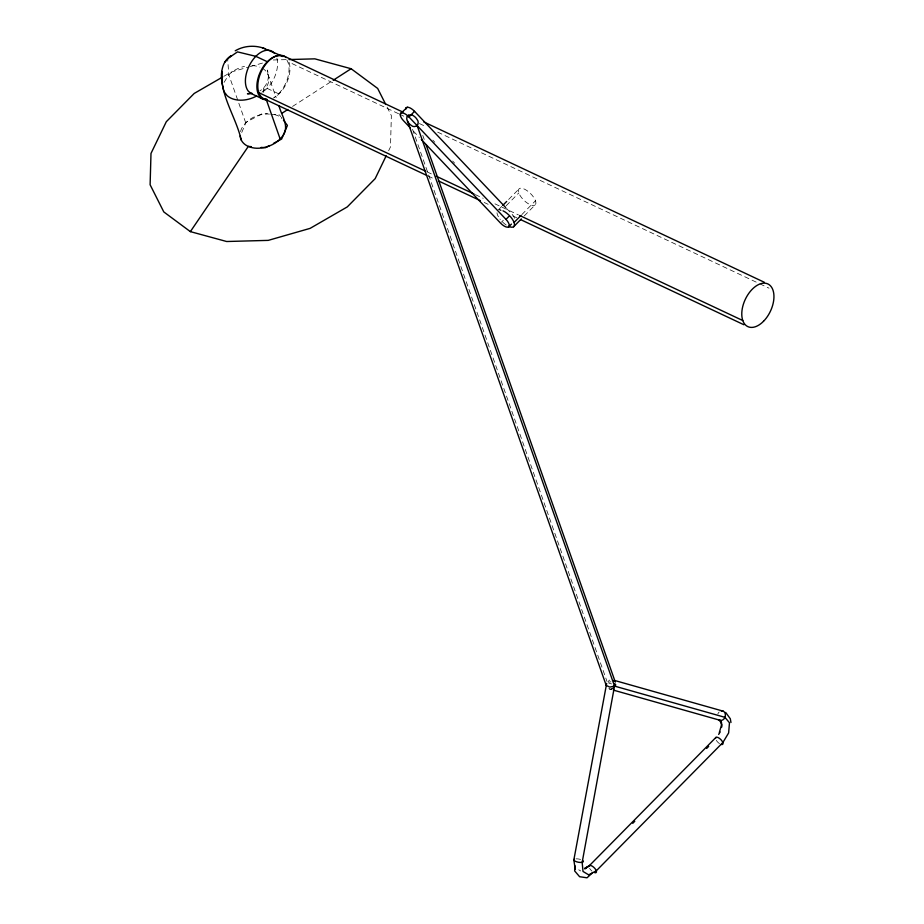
<?xml version="1.0" encoding="UTF-8"?>
<svg xmlns="http://www.w3.org/2000/svg" width="924" height="924" viewBox="0 0 924 924"><rect width="100%" height="100%" fill="white"/><g stroke="black" fill="none" stroke-linecap="round" stroke-linejoin="round"><path stroke-width="0.69" stroke-dasharray="4.62 3.46" d="M268.41 75.572L268.872 77.835L267.279 70.028C270.247 77.685 266.99 86.752 259.898 90.841M224.058 82.386L228.805 74.786A23.574 16.343 -19.4 0 1 244.513 66.366M241.742 132.49L246.084 122.291L262.289 113.594L269.427 114.137M388.646 150.727L390.482 146.916L391.36 115.592L386.382 105.717M608.038 681.658L608.835 680.745A4.851 3.904 -74.2 0 1 609.771 680.076M498.902 209.321L501.824 206.364M508.639 199.457L519.334 188.612M506.179 205.752L518.826 192.931M501.466 222.153L503.326 220.27M521.852 214.576L535.47 200.774M524.255 215.939L534.961 205.093A11.388 4.712 44.6 0 0 526.668 190.39A11.388 4.712 44.6 0 0 519.819 195.068A11.388 4.712 44.6 0 0 534.961 205.093M240.506 131.566A23.574 16.343 -19.4 0 1 245.738 122.846L247.031 121.783A20.155 13.976 -19.4 0 1 259.736 114.969L267.394 113.675M292.562 106.433L331.982 81.046M223.931 76.276L231.358 71.991L248.926 66.955M613.166 688.137L610.175 689.212L608.339 688.345L610.175 689.212A4.851 3.904 -74.2 0 0 612.231 688.796M250.277 66.574L263.79 62.693M608.477 682.282L610.949 681.773M273.25 59.979L286.151 59.633M270.848 114.253L279.418 114.899L280.757 116.655M608.835 683.159L611.596 683.933M609.193 688.934L611.954 689.708M274.324 114.518L278.032 115.685L281.97 118.307L281.416 117.533M398.533 113.721L288.958 62.127A23.574 13.895 -64.8 0 1 273.331 98.036M399.838 114.333L403.753 116.181M419.415 123.55L425.929 126.623M437.676 132.144L758.581 283.252M759.886 283.864L769.022 288.173M278.609 93.774L267.117 88.369L263.617 88.023L263.259 91.014L264.195 93.682M427.107 171.899L432.328 174.359M475.375 194.629L483.194 198.314M494.941 203.846L518.422 214.899M428.089 176.045L434.615 179.117M484.199 202.472L488.115 204.308M498.556 209.228L501.166 210.453M512.912 215.985L516.828 217.833M578.747 869.807L580.642 870.939M506.618 208.501L511.561 213.721A7.854 3.257 44.6 0 1 514.864 219.577M432.848 140.136L434.823 142.227M452.644 161.03L454.62 163.121M413.409 131.162L419.357 137.433M422.776 135.389L424.22 139.466M412.543 129.291L606.976 681.404M267.694 73.724L276.161 97.759M245.738 122.846L228.805 74.786L227.616 58.628M276.888 58.154A23.574 13.895 -64.8 0 1 263.028 91.776M262.197 68.191A23.574 16.343 -19.4 0 1 261.596 92.562M251.929 65.616A23.574 16.343 -19.4 0 1 259.944 67.129M506.225 225.006A11.388 4.712 44.6 0 1 499.896 219.023M498.406 216.77A11.388 4.712 44.6 0 1 496.997 212.763M499.226 209.887A11.388 4.712 44.6 0 1 500.958 210.06M286.821 59.933A23.574 13.895 -64.8 0 1 274.509 97.182M576.022 858.858A4.851 1.605 10.4 0 1 580.803 859.551M591.995 871.136A4.851 2.01 44.6 0 1 589.639 868.352M719.519 743.624A4.851 2.01 44.6 0 1 716.181 740.112M717.844 713.986A4.851 3.904 -74.2 0 1 719.23 711.965"/><path stroke-width="1.39" d="M256.722 95.946A23.574 16.343 -19.4 0 1 227.015 95.553L225.699 93.809A17.695 12.266 -19.4 0 1 223.192 87.965C220.143 77.697 220.42 63.098 230.041 56.41M614.98 683.644L582.166 862.323L583.009 871.459L588.68 874.855L596.315 870.789L722.857 742.538L728.632 732.951L729.475 722.787L724.947 717.324L614.552 686.105L609.771 687.098L606.225 685.423L407.426 120.905C404.631 116.436 410.487 112.612 413.964 116.135A9.575 8.686 55.7 0 1 416.874 119.208C420.778 123.493 415.28 129.36 410.972 125.19A9.575 8.697 55.7 0 1 408.062 122.118L407.426 120.905M721.748 727.061L721.956 724.531M575.202 865.996L574.636 870.905L579.614 876.714L587.017 877.8L592.503 872.822M606.675 683.367L573.839 859.955L575.248 869.426M719.346 732.489L721.471 725.005L720.732 720.824M613.166 688.137L614.645 684.834M386.197 155.798L375.167 178.644L347.262 206.918L310.118 228.367L268.226 240.379L226.646 241.511L190.367 231.624L163.791 211.919L150.115 184.765L150.993 153.442L166.308 121.714L194.213 93.44L222.684 76.992M613.963 687.213L615.811 684.834M718.653 734.407L720.096 732.004M190.367 231.624L248.313 146.419L251.247 146.65M410.441 128.02L403.511 120.709A7.854 3.257 44.6 0 1 400.335 113.837L407.311 107.23A7.854 3.257 44.6 0 1 414.541 111.342L505.682 207.519M405.786 109.205A7.854 3.257 44.6 0 1 405.902 108.189L406.421 107.519M240.125 136.024A23.574 16.343 -19.4 0 0 247.886 146.235L248.556 146.442A22.003 15.258 -19.4 0 0 263.687 147.597C271.564 146.038 279.048 141.638 283.495 134.846C289.374 125.364 281.231 115.038 278.979 105.775M224.786 62.22L231.023 55.648M407.218 116.459L408.5 115.154M400.854 113.155L401.744 112.867A7.854 3.257 44.6 0 1 408.974 116.99L414.541 111.342M416.424 126.184L417.717 124.879M502.795 205.371L506.687 201.432M511.446 224.093L508.65 226.923A7.854 3.257 44.6 0 0 505.994 219.369L508.778 216.539M508.466 226.288A11.388 4.712 44.6 0 0 514.067 222.465L520.87 215.558M513.559 226.784L521.344 218.907M715.985 737.352L589.431 865.603L584.696 868.86L589.986 865.418L584.592 868.341M632.744 823.33L634.776 821.274M706.652 748.428L708.673 746.384M230.088 56.941L237.503 51.883L255.833 56.329L267.325 61.735M405.902 108.189L407.311 107.23M400.335 113.837L401.744 112.867M281.808 113.363L287.78 109.517M333.183 80.273L351.108 68.734L377.673 88.438L385.758 104.493M269.485 145.553L265.442 147.725L261.157 147.401M273.539 143.382L281.647 139.027L287.433 125.433L283.425 120.166M235.216 50.82C244.052 45.553 255.278 44.918 264.807 48.626M251.594 93.347L247.447 93.763L252.079 93.37M289.016 59.552L314.83 58.847L351.108 68.734M614.183 680.341L723.203 711.168M613.34 690.101L720.57 720.431M262.347 47.736L283.194 56.526A23.574 13.895 -64.8 0 0 259.309 74.347A23.574 13.895 -64.8 0 0 266.297 99.884M284.118 56.156L402.876 112.081M423.758 121.91L764.356 282.294M258.824 92.666L425.802 171.287M436.232 176.207L474.07 194.017M519.727 215.511L742.792 320.547M263.663 98.625L426.784 175.433M438.53 180.965L480.284 200.623M520.743 219.669L743.912 324.751M262.739 98.995L251.247 93.59L248.383 91.245A23.574 13.895 -64.8 0 1 252.125 60.834A23.574 13.895 -64.8 0 1 274.578 53.453M408.974 116.99L505.994 219.369M421.332 139.512L500.531 223.1A7.854 3.257 44.6 0 0 508.65 226.923M725.64 712.392L730.283 718.722L730.965 722.487M718.78 719.657L721.679 723.434L720.882 720.766M426.126 144.906L615.303 682.097M417.174 125.641L614.552 686.105M266.077 99.018L280.18 139.074M241.291 140.125C236.047 117.117 220.004 95.68 221.725 71.391L221.725 82.606M606.04 684.742L606.225 685.423M503.014 210.811A11.388 4.712 44.6 0 1 514.067 222.465M267.221 99.526A23.574 13.895 -64.8 0 1 261.042 72.084A23.574 13.895 -64.8 0 1 286.128 57.565M583.171 860.891A4.851 1.605 10.4 0 1 578.228 862.207A4.851 1.605 10.4 0 1 574.358 859.216M589.108 866.019A4.851 2.01 44.6 0 1 594.871 868.433A4.851 2.01 44.6 0 1 594.802 872.73M715.58 738.403A4.851 2.01 44.6 0 1 720.997 739.72A4.851 2.01 44.6 0 1 721.355 744.49M718.733 719.565A4.851 3.904 -74.2 0 0 724.947 717.324A4.851 3.904 -74.2 0 0 724.739 712.6A4.851 3.904 -74.2 0 0 721.194 710.926M613.663 680.538A4.851 3.904 -74.2 0 1 614.345 681.381M763.513 321.298A23.574 13.895 -64.8 0 0 768.098 284.049A23.574 13.895 -64.8 0 0 741.995 310.499A23.574 13.895 -64.8 0 0 763.513 321.298"/></g></svg>
